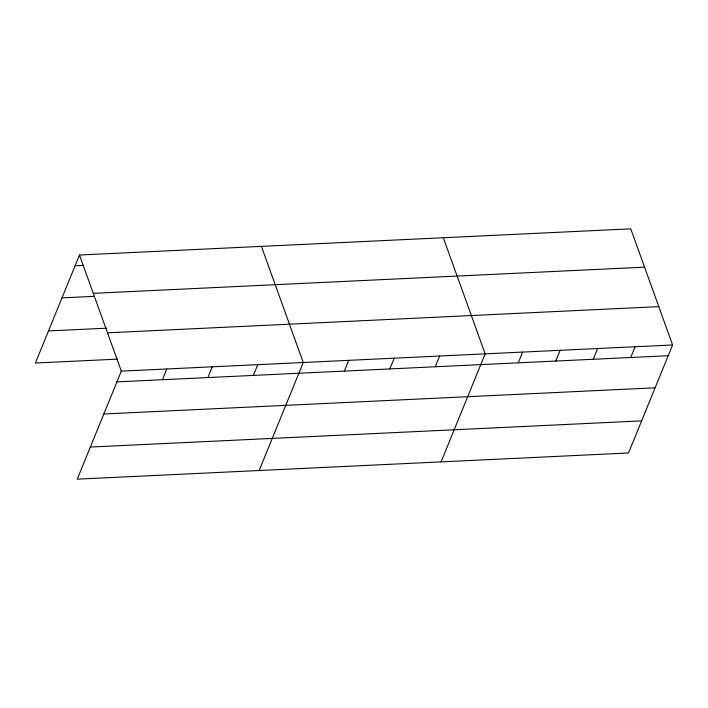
<?xml version="1.0" encoding="UTF-8"?>
<svg xmlns="http://www.w3.org/2000/svg" width="708" height="708" viewBox="0 0 708 708"><rect width="100%" height="100%" fill="white"/><g stroke="black" fill="none" stroke-linecap="round" stroke-linejoin="round"><path stroke-width="1.06" d="M79.482 255.022L121.316 371.142L77.243 479.157L628.518 452.978L672.6 344.964L630.757 228.843L79.482 255.022L35.4 363.036L117.696 359.124M162.415 379.727L166.796 368.983M207.895 377.568L212.285 366.824M253.376 375.408L257.765 364.664M259.163 470.519L303.245 362.505L261.402 246.384M344.336 371.089L348.725 360.345M389.816 368.93L394.206 358.186M435.296 366.771L439.686 356.027M441.084 461.881L485.166 353.867L443.323 237.746M518.265 362.832L522.654 352.088M555.753 361.053L560.143 350.31M593.242 359.275L597.623 348.531M630.731 357.496L635.111 346.752M75.092 265.766L83.756 265.35M93.288 293.342L644.563 267.164M61.994 297.864L94.483 296.325M48.498 330.937L106.97 328.158M107.51 332.822L658.794 306.644M121.316 371.142L672.6 344.964M116.935 381.886L668.21 355.717M103.837 413.985L655.112 387.816M90.341 447.058L641.616 420.879"/></g></svg>
